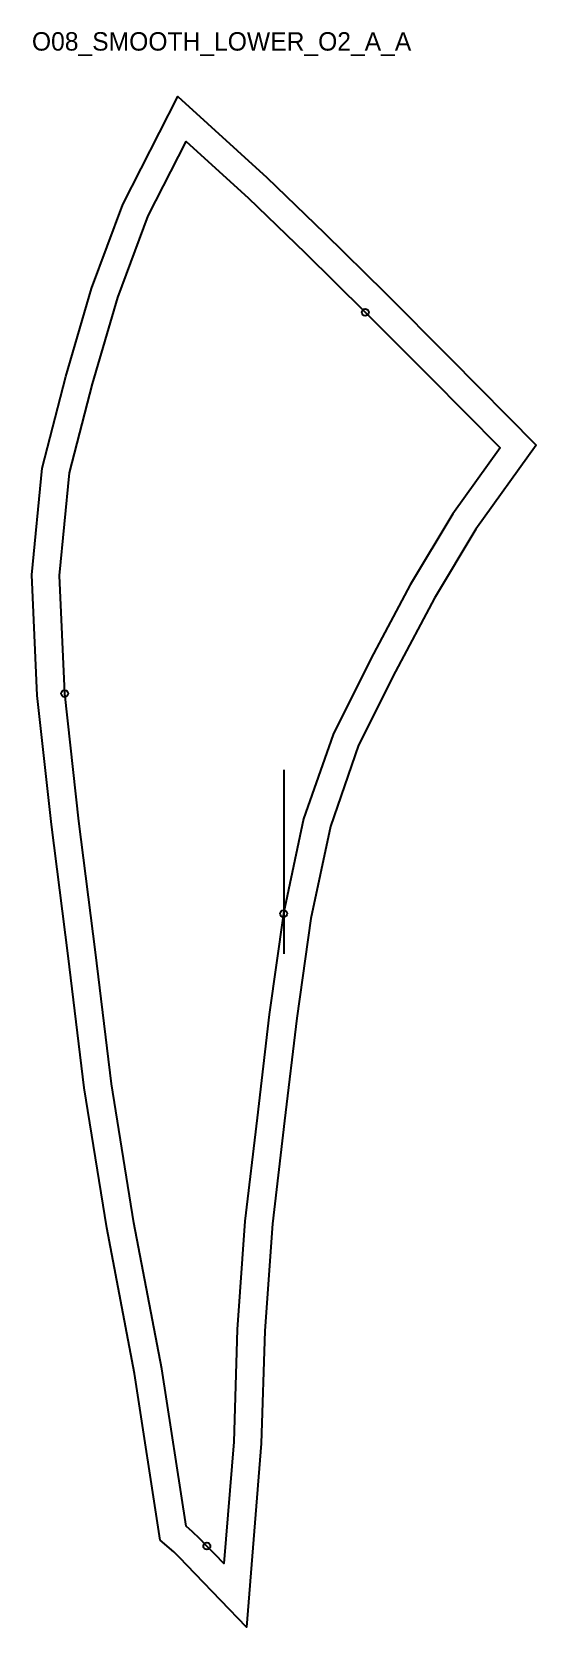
# Model space of a CAD drawing. Header units: millimetres. Extents: x -67 to 152, y -44 to 649.
import ezdxf

# ---------------------------------------------------------------- set-up
doc = ezdxf.new("R2010")
doc.units = ezdxf.units.MM
for name, color, linetype in [('CUT', 1, 'Continuous'), ('GRAIN', 3, 'Continuous'), ('ID', 7, 'Continuous'), ('NOTCH', 2, 'Continuous'), ('SEAM', 5, 'Continuous')]:
    doc.layers.add(name, color=color, linetype=linetype)

msp = doc.modelspace()

# ---------------------------------------------------------------- linework, layer by layer
at = {"layer": 'CUT'}
msp.add_lwpolyline([(-11.19, -6.18), (-22.34, 66.29), (-34.44, 129.58), (-44.31, 190.41), (-51.18, 247.73), (-58.49, 304.77), (-64.68, 360.7), (-66.92, 413.21), (-62.49, 459.53), (-52.26, 499.29), (-41.02, 537.47), (-27.44, 573.98), (-3.56, 620.87), (35.13, 585.69), (60.15, 561.6), (86.26, 535.73), (114.46, 507.42), (151.95, 469.53), (125.8, 433.07), (107.8, 402.99), (90.91, 371.25), (74.89, 339.2), (62.64, 303.91), (54.18, 263.95), (48.04, 220.67), (42.75, 175.95), (37.51, 131.28), (34.23, 84.73), (32.66, 35.91), (26.22, -43.89), (3.97, -20.69), (0.45, -17.1), (-2.74, -13.84), (-5.33, -11.26), (-11.19, -6.18)], close=True, dxfattribs=at)
at = {"layer": 'GRAIN'}
msp.add_line((42.52, 248.49), (42.52, 328.49), dxfattribs=at)
at = {"layer": 'NOTCH'}
for centre in [(77.79, 527.23), (-52.7, 361.61), (42.36, 266.03), (9.02, -8.7)]:
    msp.add_circle(centre, 1.5, dxfattribs=at)
at = {"layer": 'SEAM'}
msp.add_lwpolyline([(0, 0), (-10.51, 68.33), (-22.63, 131.67), (-32.43, 192.09), (-39.27, 249.21), (-46.58, 306.19), (-52.7, 361.61), (-54.9, 412.9), (-50.64, 457.45), (-40.69, 496.1), (-29.63, 533.67), (-16.43, 569.15), (0, 601.42), (26.93, 576.93), (51.77, 553.02), (77.79, 527.23), (105.94, 498.96), (136.3, 468.29), (115.76, 439.66), (97.35, 408.89), (80.24, 376.75), (63.81, 343.87), (51.05, 307.13), (42.36, 266.03), (36.14, 222.22), (30.83, 177.35), (25.56, 132.4), (22.25, 85.34), (20.68, 36.59), (16.4, -16.31), (12.59, -12.33), (9.02, -8.7), (5.78, -5.39), (2.84, -2.46)], close=True, dxfattribs=at)

# ---------------------------------------------------------------- texts
at = {"layer": 'ID'}
msp.add_text('O08_SMOOTH_LOWER_O2_A_A', height=8, dxfattribs=at).set_placement((-66.92, 640.87))

doc.saveas('drawing.dxf')
